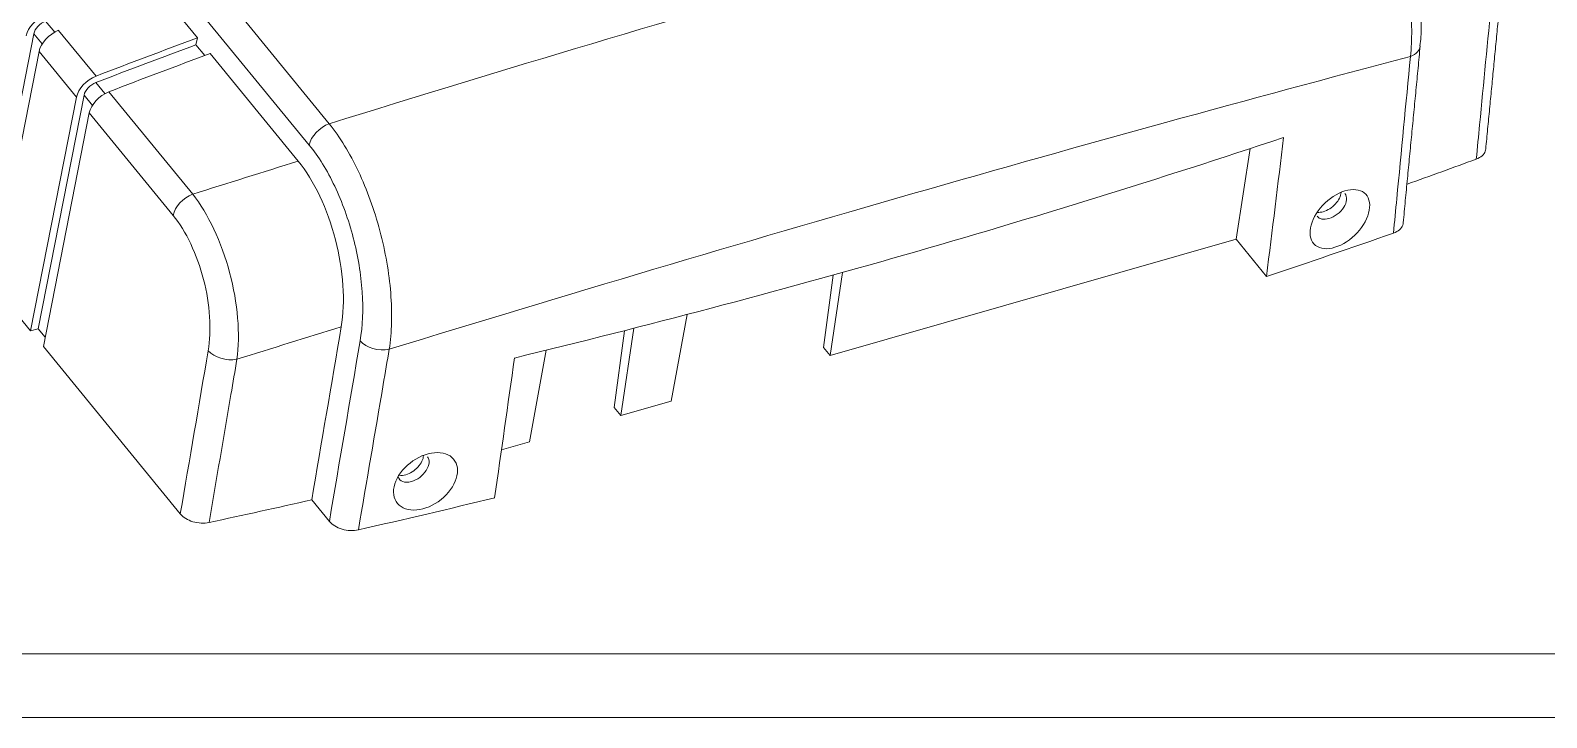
# Model space of a CAD drawing. Extents: x 28 to 864, y 245 to 592.
# Drawn here: x 294.6 to 348.6, y 254.5 to 279 of the extents above; entities that cross this region are included whole.
import ezdxf

# ---------------------------------------------------------------- set-up
doc = ezdxf.new("R2010")
doc.units = 0
doc.header["$MEASUREMENT"] = 0
doc.layers.add('10', color=7, linetype='Continuous')

msp = doc.modelspace()

# ---------------------------------------------------------------- linework, layer by layer
at = {"color": 7, "linetype": 'Continuous', "lineweight": 9}
for p, q in [((30.266, 256.743), (502.783, 256.743)), ((27.995, 254.471), (505.055, 254.471))]:
    msp.add_line(p, q, dxfattribs=at)
at = {"layer": '10', "color": 7, "linetype": 'Continuous', "lineweight": 9}
for p, q in [((273.33, 314.639), (305.249, 275.626)), ((304.535, 274.868), (272.617, 313.879)), ((299.217, 280.312), (300.55, 278.684)), ((294.726, 278.829), (293.094, 270.514)), ((294.726, 278.829), (295.021, 278.469)), ((295.467, 278.887), (295.145, 279.281)), ((295.608, 278.952), (296.94, 277.324)), ((300.501, 278.437), (300.55, 278.684)), ((300.815, 278.054), (300.501, 278.437)), ((294.91, 278.2), (293.276, 269.876)), ((296.242, 276.571), (294.91, 278.2)), ((301.007, 278.124), (304.143, 274.292)), ((296.516, 276.642), (294.884, 268.326)), ((296.516, 276.642), (296.811, 276.281)), ((297.257, 276.699), (296.935, 277.093)), ((297.398, 276.765), (300.383, 273.116)), ((296.242, 276.571), (294.609, 268.247)), ((296.7, 276.012), (295.066, 267.688)), ((299.685, 272.363), (296.7, 276.012)), ((337.555, 271.511), (338.06, 274.743)), ((337.555, 271.511), (323.1, 267.367)), ((338.64, 270.185), (337.555, 271.511)), ((323.204, 270.236), (322.861, 267.658)), ((323.534, 270.328), (323.1, 267.367)), ((293.276, 269.876), (294.609, 268.247)), ((317.432, 265.742), (318.003, 268.833)), ((294.884, 268.326), (294.609, 268.247)), ((295.132, 268.023), (294.884, 268.326)), ((315.766, 268.255), (315.403, 265.52)), ((316.097, 268.34), (315.641, 265.228)), ((295.066, 267.688), (299.943, 261.728)), ((312.38, 264.293), (312.982, 267.559)), ((323.1, 267.367), (322.861, 267.658)), ((315.641, 265.228), (315.403, 265.52)), ((317.432, 265.742), (315.641, 265.228)), ((312.38, 264.293), (311.384, 264.008)), ((304.625, 262.229), (305.252, 261.462))]:
    msp.add_line(p, q, dxfattribs=at)
for centre, major_axis, ratio, start_param, end_param in [((295.136, 278.935), (-0.619, -0.507), 0.619237, 4.222961, 5.640749), ((295.136, 278.935), (-0.372, -0.304), 0.619237, 4.222961, 5.640749), ((295.594, 278.376), (-0.619, -0.507), 0.619237, 4.222961, 5.640749), ((293.032, 118.819), (-169.971, -139.065), 0.619237, 4.204234, 4.222961), ((293.032, 118.819), (-170.219, -139.268), 0.619237, 4.204038, 4.222961), ((343.32, 278.471), (0.796, -0.077), 0.639446, 5.369156, 6.299827), ((293.49, 118.26), (-170.219, -139.268), 0.619237, 4.204038, 4.222961), ((296.926, 276.747), (-0.619, -0.507), 0.619237, 4.222961, 5.640749), ((296.926, 276.747), (-0.372, -0.304), 0.619237, 4.222961, 5.640749), ((297.384, 276.188), (-0.619, -0.507), 0.619237, 4.222961, 5.640749), ((305.218, 275.044), (0.619, 0.507), 0.619237, 1.058182, 2.499156), ((173.544, 456.995), (-302.34, 47.997), 0.6447, 2.145234, 2.249448), ((172.777, 452.163), (-300.586, 47.718), 0.6447, 2.273823, 2.283762), ((300.369, 272.539), (0.619, 0.507), 0.619237, 1.081368, 2.499156), ((340.74, 272.976), (-0.495, -0.405), 0.619237, 0.963267, 2.626055), ((340.939, 272.733), (0.495, 0.405), 0.619237, 4.104858, 6.283185), ((340.939, 272.733), (0.495, 0.405), 0.619237, 3.141665, 4.104858), ((340.74, 272.976), (-0.495, -0.405), 0.619237, 0.563401, 0.963267), ((172.777, 452.163), (-302.561, 48.032), 0.6447, 2.249593, 2.267438), ((301.621, 267.717), (0.789, -0.135), 0.608517, 3.77619, 5.260231), ((307.033, 268.069), (0.789, -0.135), 0.608177, 3.775948, 5.276387), ((308.052, 263.606), (0.495, 0.405), 0.619237, 4.104858, 5.769217), ((308.251, 263.362), (0.495, 0.405), 0.619237, 4.104858, 6.283185), ((308.052, 263.606), (0.495, 0.405), 0.619237, 3.652567, 4.104858), ((308.251, 263.362), (0.495, 0.405), 0.619237, 2.86668, 4.104862), ((172.777, 452.163), (-300.586, 47.718), 0.6447, 2.11092, 2.124334), ((172.777, 452.163), (-302.561, 48.032), 0.6447, 2.127245, 2.14509)]:
    msp.add_ellipse(centre, major_axis=major_axis, ratio=ratio, start_param=start_param, end_param=end_param, dxfattribs=at)
for points, knots in [([(305.249, 275.626), (311.547, 277.58), (317.716, 279.422), (329.795, 282.885), (335.664, 284.493), (341.364, 285.98)], [0, 0, 0, 0, 0.5, 0.5, 1, 1, 1, 1]), ([(343.767, 278.021), (343.834, 278.616), (343.826, 279.285), (343.702, 280.357), (343.643, 280.719), (343.489, 281.453), (343.393, 281.829), (343.063, 282.926), (342.777, 283.645), (342.125, 284.932), (341.754, 285.511), (341.364, 285.98)], [0, 0, 0, 0, 0.25, 0.25, 0.375, 0.375, 0.5, 0.5, 0.75, 0.75, 1, 1, 1, 1]), ([(344.105, 278.404), (344.12, 278.505), (344.159, 278.859), (344.147, 279.524), (344.068, 280.381), (343.911, 281.264), (343.688, 282.146), (343.401, 283.013), (343.06, 283.844), (342.667, 284.624), (342.253, 285.306), (341.962, 285.692), (341.821, 285.86)], [0, 0, 0, 0, 0.045837, 0.156113, 0.26525, 0.372606, 0.479815, 0.585812, 0.692402, 0.798682, 0.906186, 1, 1, 1, 1]), ([(346.114, 274.366), (346.153, 274.774), (346.192, 275.182), (346.232, 275.59), (346.375, 277.077), (346.519, 278.564), (346.662, 280.051)], [0, 0, 0, 0, 0.21528, 0.21528, 0.21528, 1, 1, 1, 1]), ([(343.767, 278.021), (338.035, 276.51), (332.128, 274.882), (319.959, 271.393), (313.739, 269.545), (307.385, 267.591)], [0, 0, 0, 0, 0.5, 0.5, 1, 1, 1, 1]), ([(343.163, 271.732), (343.202, 272.14), (343.241, 272.548), (343.281, 272.956), (343.443, 274.644), (343.605, 276.333), (343.767, 278.021)], [0, 0, 0, 0, 0.194692, 0.194692, 0.194692, 1, 1, 1, 1]), ([(305.249, 275.626), (305.627, 275.155), (305.978, 274.579), (306.442, 273.6), (306.584, 273.26), (306.84, 272.553), (306.956, 272.182), (307.25, 271.075), (307.382, 270.314), (307.494, 268.88), (307.477, 268.194), (307.385, 267.591)], [0, 0, 0, 0, 0.25, 0.25, 0.375, 0.375, 0.5, 0.5, 0.75, 0.75, 1, 1, 1, 1]), ([(306.349, 267.893), (306.439, 268.417), (306.463, 269.014), (306.38, 270.26), (306.272, 270.922), (306.022, 271.884), (305.923, 272.205), (305.701, 272.819), (305.579, 273.114), (305.175, 273.963), (304.868, 274.461), (304.535, 274.868)], [0, 0, 0, 0, 0.25, 0.25, 0.5, 0.5, 0.625, 0.625, 0.75, 0.75, 1, 1, 1, 1]), ([(346.45, 274.728), (346.448, 274.701), (346.442, 274.675), (346.391, 274.528), (346.276, 274.425), (346.114, 274.366)], [0, 0, 0, 0, 0.17319, 0.17319, 1, 1, 1, 1]), ([(304.143, 274.292), (304.425, 273.948), (304.685, 273.526), (305.14, 272.569), (305.33, 272.038), (305.753, 270.411), (305.829, 269.279), (305.677, 268.391)], [0, 0, 0, 0, 0.25, 0.25, 0.5, 0.5, 1, 1, 1, 1]), ([(300.383, 273.116), (300.658, 272.769), (300.913, 272.347), (301.364, 271.391), (301.555, 270.862), (301.989, 269.242), (302.085, 268.116), (301.961, 267.237)], [0, 0, 0, 0, 0.25, 0.25, 0.5, 0.5, 1, 1, 1, 1]), ([(340.387, 271.293), (340.551, 271.164), (340.805, 271.14), (341.352, 271.307), (341.644, 271.499), (342.095, 271.987), (342.255, 272.281), (342.349, 272.812), (342.282, 273.038), (341.961, 273.291), (341.706, 273.316), (341.159, 273.149), (340.868, 272.961), (340.41, 272.468), (340.252, 272.175), (340.159, 271.65), (340.224, 271.422), (340.387, 271.293)], [0, 0, 0, 0, 0.125, 0.125, 0.25, 0.25, 0.375, 0.375, 0.5, 0.5, 0.625, 0.625, 0.75, 0.75, 0.875, 0.875, 1, 1, 1, 1]), ([(300.937, 267.541), (301.061, 268.266), (301, 269.191), (300.656, 270.521), (300.5, 270.954), (300.128, 271.737), (299.916, 272.082), (299.685, 272.363)], [0, 0, 0, 0, 0.5, 0.5, 0.75, 0.75, 1, 1, 1, 1]), ([(343.51, 272.098), (343.508, 272.07), (343.502, 272.042), (343.448, 271.893), (343.329, 271.79), (343.163, 271.732)], [0, 0, 0, 0, 0.17995, 0.17995, 1, 1, 1, 1]), ([(307.385, 267.591), (307.314, 267.174), (307.243, 266.757), (307.172, 266.339), (306.877, 264.613), (306.582, 262.887), (306.287, 261.161)], [0, 0, 0, 0, 0.194692, 0.194692, 0.194692, 1, 1, 1, 1]), ([(301.961, 267.237), (301.89, 266.82), (301.819, 266.403), (301.747, 265.985), (301.487, 264.465), (301.227, 262.944), (300.967, 261.424)], [0, 0, 0, 0, 0.21528, 0.21528, 0.21528, 1, 1, 1, 1]), ([(307.563, 262.324), (307.5, 262.549), (307.559, 262.832), (307.884, 263.355), (308.15, 263.595), (308.735, 263.891), (309.051, 263.947), (309.552, 263.841), (309.733, 263.68), (309.857, 263.236), (309.799, 262.953), (309.475, 262.426), (309.211, 262.185), (308.624, 261.887), (308.309, 261.833), (307.81, 261.939), (307.627, 262.099), (307.563, 262.324)], [0, 0, 0, 0, 0.125, 0.125, 0.25, 0.25, 0.375, 0.375, 0.5, 0.5, 0.625, 0.625, 0.75, 0.75, 0.875, 0.875, 1, 1, 1, 1]), ([(300.967, 261.424), (300.787, 261.385), (300.58, 261.395), (300.205, 261.507), (300.042, 261.606), (299.943, 261.728)], [0, 0, 0, 0, 0.5, 0.5, 1, 1, 1, 1]), ([(306.287, 261.161), (306.108, 261.12), (305.898, 261.129), (305.518, 261.239), (305.352, 261.34), (305.252, 261.462)], [0, 0, 0, 0, 0.5, 0.5, 1, 1, 1, 1])]:
    msp.add_open_spline(points, degree=3, knots=knots, dxfattribs=at)
for points, degree in [([(346.45, 274.729), (347, 280.421)], 1), ([(343.51, 272.099), (344.115, 278.395)], 1), ([(338.64, 270.185), (338.843, 271.835), (339.047, 273.486), (339.25, 275.137)], 3), ([(300.383, 273.116), (301.64, 273.512), (302.894, 273.904), (304.143, 274.292)], 3), ([(305.677, 268.391), (304.443, 268.01), (303.204, 267.626), (301.961, 267.237)], 3), ([(304.625, 262.229), (304.976, 264.283), (305.326, 266.337), (305.677, 268.391)], 3), ([(299.943, 261.728), (300.274, 263.665), (300.606, 265.603), (300.937, 267.541)], 3), ([(305.252, 261.462), (305.618, 263.606), (305.984, 265.749), (306.349, 267.893)], 3), ([(311.848, 267.282), (311.613, 265.622), (311.378, 263.962), (311.142, 262.302)], 3)]:
    msp.add_open_spline(points, degree=degree, dxfattribs=at)

doc.saveas('drawing.dxf')
